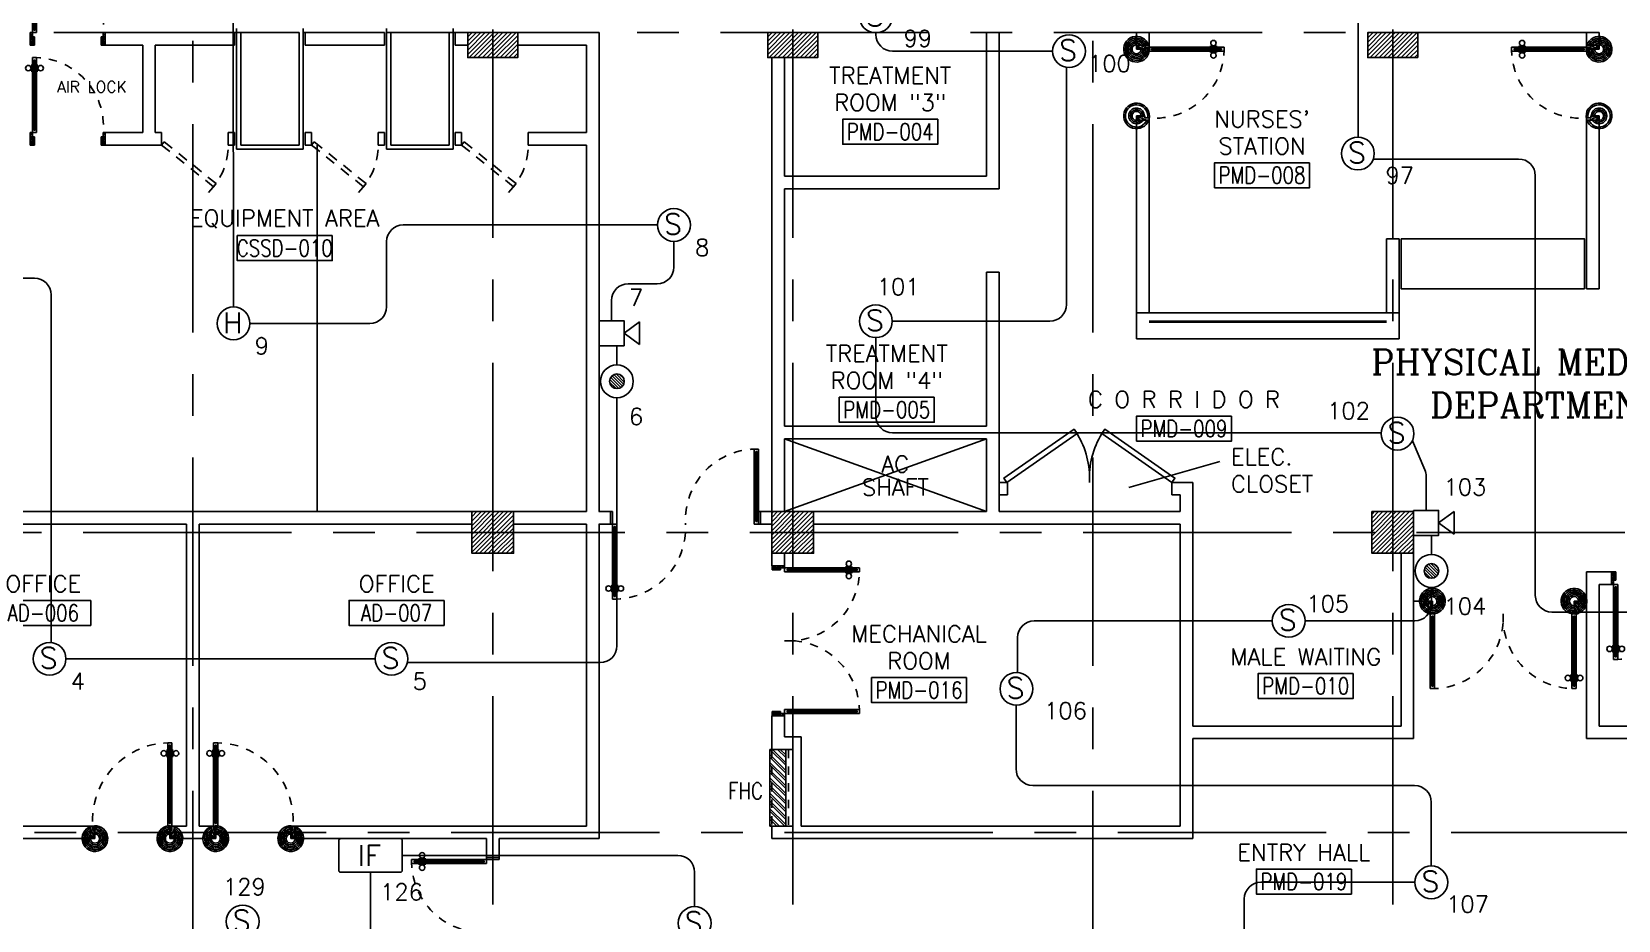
# Model space of a CAD drawing. Extents: x 0 to 93.3, y -13.5 to 76.8.
# Drawn here: x 57.49 to 76.53, y 22.34 to 33.01 of the extents above; entities that cross this region are included whole.
import ezdxf
from ezdxf.enums import TextEntityAlignment as Align

# ---------------------------------------------------------------- set-up
doc = ezdxf.new("R2010")
doc.units = 0
doc.header["$MEASUREMENT"] = 0
for name, pattern in [('CENTERX2', [4, 2.5, -0.5, 0.5, -0.5]), ('HIDDEN', [0.375, 0.25, -0.125]), ('HIDDEN2', [0.1875, 0.125, -0.0625])]:
    doc.linetypes.add(name, pattern=pattern)
doc.layers.get('0').update_dxf_attribs({"color": 11, "linetype": 'CONTINUOUS'})
for name, color, linetype in [('AXES', 11, 'CENTERX2'), ('COL', 11, 'CONTINUOUS'), ('COUNTER', 11, 'CONTINUOUS'), ('DIM', 11, 'CONTINUOUS'), ('DOOR', 11, 'CONTINUOUS'), ('E-FIRE', 4, 'CONTINUOUS'), ('E-WIRE', 4, 'CONTINUOUS'), ('EQ', 11, 'CONTINUOUS'), ('FHC', 11, 'CONTINUOUS'), ('HAT', 11, 'CONTINUOUS'), ('RM-BOX', 11, 'CONTINUOUS'), ('RM-NAME', 11, 'CONTINUOUS'), ('RM-NO', 11, 'CONTINUOUS'), ('SHAFT', 11, 'CONTINUOUS'), ('WALL', 11, 'CONTINUOUS'), ('WIN', 11, 'CONTINUOUS')]:
    doc.layers.add(name, color=color, linetype=linetype)
doc.styles.add('ROMANC', font='romanc', dxfattribs={"height": 0.1})
doc.styles.add('ROMANS', font='ROMANS.shx', dxfattribs={"width": 0.6})
pattern_1 = [(45, (-386.805687, -5.511), (-0.0265165043, 0.0265165043), [])]

# ---------------------------------------------------------------- blocks, each defined once
blk = doc.blocks.new('RM1')
at = {"layer": 'RM-BOX'}
blk.add_lwpolyline([(570, -200), (-570, -200), (-570, -500), (570, -500)], close=True, dxfattribs=at)
at = {"layer": 'RM-NAME', "style": 'ROMANS'}
for tag, p in [('ROOMNAME1', (0, 324)), ('ROOMNAME2', (0, 0))]:
    blk.add_attdef(tag, text='', height=200, dxfattribs=at).set_placement(p, align=Align.MIDDLE)
at = {"layer": 'RM-NO', "style": 'ROMANS', "width": 0.8}
blk.add_attdef('ROOMNO', text='', height=200, dxfattribs=at).set_placement((0, -350), align=Align.MIDDLE)
blk = doc.blocks.new('A$C24ED45A6')
at = {"layer": 'DOOR', "color": 0, "linetype": 'ByBlock'}
for p, q in [((925, 1100), (925, 1150)), ((925, 1150), (975, 1150)), ((975, 1150), (925, 1150)), ((975, 1100), (975, 1150)), ((909, 1055), (909, 990)), ((918, 1055), (909, 1055)), ((918, 990), (909, 990)), ((918, 978), (918, 1068)), ((925, 1068), (918, 1068)), ((918, 1055), (918, 990)), ((925, 978), (918, 978)), ((942, 1100), (925, 1100)), ((942, 1100), (942, 1120)), ((958, 1120), (942, 1120)), ((958, 1100), (958, 1120)), ((975, 1100), (958, 1100)), ((975, 1068), (982, 1068)), ((975, 978), (982, 978)), ((982, 978), (982, 1068)), ((982, 1055), (982, 990)), ((982, 1055), (991, 1055)), ((982, 990), (991, 990)), ((991, 1055), (991, 990)), ((925, 150), (925, 200)), ((925, 200), (942, 200)), ((942, 200), (942, 180)), ((958, 180), (958, 200)), ((958, 200), (975, 200)), ((975, 200), (975, 150)), ((0, 0), (0, 150)), ((0, 150), (25, 150)), ((50, 0), (0, 0)), ((25, 150), (25, 100)), ((25, 100), (50, 100)), ((50, 100), (50, 0)), ((925, 150), (975, 150)), ((942, 180), (958, 180)), ((975, 100), (950, 100)), ((950, 100), (950, 0)), ((1000, 150), (975, 150)), ((975, 150), (975, 100)), ((1000, 150), (1000, 0)), ((950, 0), (1000, 0))]:
    blk.add_line(p, q, dxfattribs=at)
at = {"layer": 'DOOR', "linetype": 'ByBlock'}
for p, q in [((925, 1100), (925, 200)), ((942, 200), (942, 1100)), ((958, 200), (958, 1100)), ((975, 200), (975, 1100))]:
    blk.add_line(p, q, dxfattribs=at)
at = {"layer": 'DOOR', "color": 9, "linetype": 'ByBlock'}
for p, q in [((50, 0), (0, 114)), ((50, 0), (0, 40)), ((50, 0), (37, 100)), ((950, 0), (1000, 114)), ((950, 0), (963, 100)), ((950, 0), (1000, 40))]:
    blk.add_line(p, q, dxfattribs=at)
at = {"layer": 'DOOR', "color": 0, "linetype": 'ByBlock'}
for centre in [(876, 1023), (1024, 1023)]:
    blk.add_circle(centre, 32.4, dxfattribs=at)
at = {"layer": 'DOOR', "linetype": 'HIDDEN', "ltscale": 0.5}
blk.add_arc((950, 222), 928, 88.456, 184.4816, dxfattribs=at)
at = {"layer": 'DOOR', "color": 9, "linetype": 'ByBlock'}
for centre, radius, start, end in [((50, 0), 154, 103.7142, 108.8947), ((50, 0), 134, 100.72, 111.8402), ((50, 0), 114, 102.6226, 115.9162), ((50, 0), 94.4, 90, 121.9818), ((50, 0), 74.4, 90, 132.2236), ((50, 0), 54.4, 90, 156.7926), ((50, 0), 34.4, 90, 180), ((50, 0), 14.4, 90, 180), ((950, 0), 94.4, 58.0182, 90), ((950, 0), 74.4, 47.7764, 90), ((950, 0), 54.4, 23.2074, 90), ((950, 0), 34.4, 0, 90), ((950, 0), 14.4, 0, 90), ((950, 0), 134, 68.1598, 79.28), ((950, 0), 114, 64.0838, 77.3774), ((950, 0), 154, 71.1053, 76.2858)]:
    blk.add_arc(centre, radius, start, end, dxfattribs=at)
at = {"layer": 'WALL'}
blk.add_line((1000, 0), (1000, 150), dxfattribs=at)
blk = doc.blocks.new('A$C272A55A0')
at = {"layer": 'DOOR', "color": 0, "linetype": 'ByBlock'}
for p, q in [((0, 900), (0, 1050)), ((50, 1050), (0, 1050)), ((50, 950), (50, 1050)), ((1750, 950), (1750, 1050)), ((1750, 1050), (1800, 1050)), ((1800, 1050), (1800, 900)), ((0, 900), (25, 900)), ((25, 950), (50, 950)), ((25, 900), (25, 950)), ((75, 900), (25, 900)), ((25, 850), (25, 900)), ((42, 850), (25, 850)), ((58, 870), (42, 870)), ((42, 870), (42, 850)), ((58, 850), (58, 870)), ((75, 850), (58, 850)), ((75, 900), (75, 850)), ((1725, 900), (1775, 900)), ((1725, 900), (1725, 850)), ((1725, 850), (1742, 850)), ((1742, 870), (1758, 870)), ((1742, 850), (1742, 870)), ((1775, 950), (1750, 950)), ((1758, 870), (1758, 850)), ((1758, 850), (1775, 850)), ((1775, 900), (1775, 950)), ((1800, 900), (1775, 900)), ((1775, 850), (1775, 900)), ((25, 50), (42, 50)), ((25, 50), (25, 0)), ((25, 0), (75, 0)), ((75, 0), (25, 0)), ((42, 50), (42, 30)), ((42, 30), (58, 30)), ((58, 50), (75, 50)), ((58, 50), (58, 30)), ((75, 50), (75, 0)), ((1718, 160), (1709, 160)), ((1709, 95), (1709, 160)), ((1718, 95), (1709, 95)), ((1725, 173), (1718, 173)), ((1718, 173), (1718, 83)), ((1718, 95), (1718, 160)), ((1725, 83), (1718, 83)), ((1742, 50), (1725, 50)), ((1725, 50), (1725, 0)), ((1775, 0), (1725, 0)), ((1725, 0), (1775, 0)), ((1742, 50), (1742, 30)), ((1758, 30), (1742, 30)), ((1775, 50), (1758, 50)), ((1758, 50), (1758, 30)), ((1775, 173), (1782, 173)), ((1775, 83), (1782, 83)), ((1775, 50), (1775, 0)), ((1782, 173), (1782, 83)), ((1782, 160), (1791, 160)), ((1782, 95), (1782, 160)), ((1782, 95), (1791, 95)), ((1791, 95), (1791, 160))]:
    blk.add_line(p, q, dxfattribs=at)
at = {"layer": 'DOOR', "color": 9, "linetype": 'ByBlock'}
for p, q in [((50, 1050), (0, 1010)), ((50, 1050), (0, 937)), ((50, 1050), (37, 950)), ((1750, 1050), (1800, 1010)), ((1750, 1050), (1800, 937)), ((1750, 1050), (1763, 950))]:
    blk.add_line(p, q, dxfattribs=at)
at = {"layer": 'DOOR', "linetype": 'ByBlock'}
for p, q in [((25, 850), (25, 50)), ((42, 850), (42, 50)), ((58, 850), (58, 50)), ((75, 50), (75, 850)), ((1725, 50), (1725, 850)), ((1742, 850), (1742, 50)), ((1758, 850), (1758, 50)), ((1775, 850), (1775, 50))]:
    blk.add_line(p, q, dxfattribs=at)
at = {"layer": 'DOOR', "color": 0, "linetype": 'ByBlock'}
for centre in [(1676, 128), (1824, 128)]:
    blk.add_circle(centre, 32.4, dxfattribs=at)
at = {"layer": 'DOOR', "color": 9, "linetype": 'ByBlock'}
for centre, radius, start, end in [((50, 1050), 54.4, 203.2074, 270), ((50, 1050), 74.4, 227.7764, 270), ((50, 1050), 94.4, 238.0182, 270), ((50, 1050), 34.4, 180, 270), ((50, 1050), 14.4, 180, 270), ((1750, 1050), 14.4, 270, 0), ((1750, 1050), 34.4, 270, 0), ((1750, 1050), 54.4, 270, 336.7926), ((1750, 1050), 74.4, 270, 312.2236), ((1750, 1050), 94.4, 270, 301.9818), ((50, 1050), 114, 244.0838, 257.3774), ((50, 1050), 134, 248.1598, 259.28), ((50, 1050), 154, 251.1053, 256.2858), ((1750, 1050), 114, 282.6226, 295.9162), ((1750, 1050), 134, 280.72, 291.8402), ((1750, 1050), 154, 283.7142, 288.8947)]:
    blk.add_arc(centre, radius, start, end, dxfattribs=at)
at = {"layer": 'DOOR', "linetype": 'HIDDEN', "ltscale": 0.5}
for centre, start, end in [((50, 851), 268.3174, 3.2965), ((1750, 851), 176.7035, 271.6826)]:
    blk.add_arc(centre, 851, start, end, dxfattribs=at)
at = {"layer": 'WALL', "linetype": 'ByBlock'}
blk.add_line((1800, 900), (1800, 1050), dxfattribs=at)
blk = doc.blocks.new('COL50')
at = {"layer": 'COL'}
blk.add_lwpolyline([(-250, 250), (-250, -250), (250, -250), (250, 250)], close=True, dxfattribs=at)
blk = doc.blocks.new('*X58')
at = {"color": 0}
for p, q in [((235129, 32277), (235612, 32761)), ((235129, 32330), (235559, 32761)), ((235129, 32383), (235506, 32761)), ((235129, 32436), (235453, 32761)), ((235129, 32489), (235400, 32761)), ((235129, 32542), (235347, 32761)), ((235129, 32595), (235294, 32761)), ((235129, 32649), (235241, 32761)), ((235129, 32702), (235188, 32761)), ((235129, 32755), (235135, 32761)), ((235165, 32261), (235629, 32724)), ((235218, 32261), (235629, 32671)), ((235271, 32261), (235629, 32618)), ((235324, 32261), (235629, 32565)), ((235377, 32261), (235629, 32512)), ((235430, 32261), (235629, 32459)), ((235483, 32261), (235629, 32406)), ((235537, 32261), (235629, 32353)), ((235590, 32261), (235629, 32300))]:
    blk.add_line(p, q, dxfattribs=at)
blk = doc.blocks.new('*X59')
at = {"color": 0}
for p, q in [((238729, 32271), (239219, 32761)), ((238729, 32324), (239165, 32761)), ((238729, 32377), (239112, 32761)), ((238729, 32430), (239059, 32761)), ((238729, 32483), (239006, 32761)), ((238729, 32536), (238953, 32761)), ((238729, 32589), (238900, 32761)), ((238729, 32642), (238847, 32761)), ((238729, 32695), (238794, 32761)), ((238729, 32748), (238741, 32761)), ((238772, 32261), (239229, 32718)), ((238825, 32261), (239229, 32665)), ((238878, 32261), (239229, 32612)), ((238931, 32261), (239229, 32559)), ((238984, 32261), (239229, 32506)), ((239037, 32261), (239229, 32453)), ((239090, 32261), (239229, 32400)), ((239143, 32261), (239229, 32347)), ((239196, 32261), (239229, 32294))]:
    blk.add_line(p, q, dxfattribs=at)
blk = doc.blocks.new('DOOR90')
at = {"layer": 'DOOR', "color": 7, "linetype": 'ByBlock'}
for p, q in [((-150, 0), (0, 0)), ((-150, 0), (-150, -25)), ((0, -50), (-114, 0)), ((0, -50), (-40, 0)), ((0, -50), (0, 0)), ((-1000, -25), (-1050, -25)), ((-1050, -75), (-1050, -25)), ((-1050, -25), (-1050, -75)), ((-1000, -75), (-1050, -75)), ((-1000, -42), (-1020, -42)), ((-1020, -42), (-1020, -58)), ((-1000, -58), (-1020, -58)), ((-1000, -25), (-1000, -42)), ((-1000, -58), (-1000, -75)), ((-878, -18), (-968, -18)), ((-968, -25), (-968, -18)), ((-968, -75), (-968, -82)), ((-878, -82), (-968, -82)), ((-955, -9), (-890, -9)), ((-955, -18), (-955, -9)), ((-955, -18), (-890, -18)), ((-955, -82), (-890, -82)), ((-955, -82), (-955, -91)), ((-955, -91), (-890, -91)), ((-890, -18), (-890, -9)), ((-890, -82), (-890, -91)), ((-878, -25), (-878, -18)), ((-878, -75), (-878, -82)), ((-200, -25), (-150, -25)), ((-200, -42), (-200, -25)), ((-180, -42), (-200, -42)), ((-200, -58), (-180, -58)), ((-200, -75), (-200, -58)), ((-150, -75), (-200, -75)), ((-180, -58), (-180, -42)), ((-150, -25), (-100, -25)), ((-150, -75), (-150, -25)), ((-100, -25), (-100, -50)), ((0, -50), (-100, -37)), ((-100, -50), (0, -50)), ((-150, -875), (-100, -875)), ((-150, -900), (-150, -875)), ((-150, -900), (0, -900)), ((0, -900), (-150, -900)), ((0, -850), (-114, -900)), ((-100, -875), (-100, -850)), ((0, -850), (-100, -863)), ((-100, -850), (0, -850)), ((0, -850), (-40, -900)), ((0, -850), (0, -900))]:
    blk.add_line(p, q, dxfattribs=at)
at = {"layer": 'DOOR', "linetype": 'ByBlock'}
for p, q in [((-200, -25), (-1000, -25)), ((-200, -42), (-1000, -42)), ((-200, -58), (-1000, -58)), ((-1000, -75), (-200, -75))]:
    blk.add_line(p, q, dxfattribs=at)
at = {"layer": 'DOOR', "color": 7, "linetype": 'ByBlock'}
for centre in [(-923, 24), (-923, -124)]:
    blk.add_circle(centre, 32.4, dxfattribs=at)
for centre, radius, start, end in [((0, -50), 154, 161.1053, 166.2858), ((0, -50), 94.4, 148.0182, 180), ((0, -50), 134, 158.1598, 169.28), ((0, -50), 114, 154.0838, 167.3774), ((0, -50), 74.4, 137.7764, 180), ((0, -50), 54.4, 113.2074, 180), ((0, -50), 34.4, 90, 180), ((0, -50), 14.4, 90, 180), ((0, -850), 154, 193.7142, 198.8947), ((0, -850), 134, 190.72, 201.8402), ((0, -850), 94.4, 180, 211.9818), ((0, -850), 74.4, 180, 222.2236), ((0, -850), 54.4, 180, 246.7926), ((0, -850), 34.4, 180, 270), ((0, -850), 14.4, 180, 270)]:
    blk.add_arc(centre, radius, start, end, dxfattribs=at)
at = {"layer": 'DOOR', "linetype": 'HIDDEN', "ltscale": 0.5}
blk.add_arc((-222, -50), 828, 178.2701, 275.003, dxfattribs=at)
blk = doc.blocks.new('*X57')
at = {"color": 0}
for p, q in [((245929, 32312), (246378, 32761)), ((245929, 32365), (246325, 32761)), ((245929, 32418), (246272, 32761)), ((245929, 32471), (246219, 32761)), ((245929, 32524), (246166, 32761)), ((245929, 32577), (246113, 32761)), ((245929, 32630), (246060, 32761)), ((245929, 32683), (246007, 32761)), ((245929, 32736), (245954, 32761)), ((245929, 32259), (246429, 32759)), ((245984, 32261), (246429, 32706)), ((246037, 32261), (246429, 32652)), ((246090, 32261), (246429, 32599)), ((246143, 32261), (246429, 32546)), ((246196, 32261), (246429, 32493)), ((246249, 32261), (246429, 32440)), ((246302, 32261), (246429, 32387)), ((246355, 32261), (246429, 32334)), ((246408, 32261), (246429, 32281))]:
    blk.add_line(p, q, dxfattribs=at)
blk = doc.blocks.new('fe-door')
at = {"layer": 'DOOR', "color": 0, "linetype": 'ByBlock'}
for p, q in [((-900, 1775), (-900, 1725)), ((-900, 1725), (-900, 1775)), ((-850, 1775), (-900, 1775)), ((-850, 1725), (-900, 1725)), ((-870, 1758), (-870, 1742)), ((-850, 1758), (-870, 1758)), ((-850, 1742), (-870, 1742)), ((-850, 1775), (-850, 1758)), ((-850, 1742), (-850, 1725)), ((-818, 1775), (-818, 1782)), ((-728, 1782), (-818, 1782)), ((-818, 1725), (-818, 1718)), ((-728, 1718), (-818, 1718)), ((-805, 1782), (-805, 1791)), ((-805, 1791), (-740, 1791)), ((-805, 1782), (-740, 1782)), ((-805, 1718), (-805, 1709)), ((-805, 1718), (-740, 1718)), ((-740, 1782), (-740, 1791)), ((-740, 1718), (-740, 1709)), ((-728, 1775), (-728, 1782)), ((-728, 1725), (-728, 1718)), ((-50, 1758), (-50, 1775)), ((-50, 1775), (0, 1775)), ((-30, 1758), (-50, 1758)), ((-50, 1725), (-50, 1742)), ((-50, 1742), (-30, 1742)), ((0, 1725), (-50, 1725)), ((-30, 1742), (-30, 1758)), ((150, 1800), (0, 1800)), ((0, 1800), (0, 1775)), ((0, 1725), (0, 1775)), ((0, 1775), (150, 1775)), ((150, 1775), (150, 1800)), ((-805, 1709), (-740, 1709)), ((0, 75), (0, 25)), ((0, 75), (50, 75)), ((0, 0), (0, 25)), ((0, 25), (50, 25)), ((150, 25), (0, 25)), ((0, 0), (150, 0)), ((30, 58), (30, 42)), ((50, 58), (30, 58)), ((30, 42), (50, 42)), ((50, 75), (50, 58)), ((50, 42), (50, 25)), ((150, 25), (150, 0)), ((850, 58), (850, 75)), ((850, 75), (900, 75)), ((850, 58), (870, 58)), ((850, 25), (850, 42)), ((850, 42), (870, 42)), ((850, 25), (900, 25)), ((870, 42), (870, 58)), ((900, 25), (900, 75)), ((900, 75), (900, 25))]:
    blk.add_line(p, q, dxfattribs=at)
at = {"layer": 'DOOR', "linetype": 'ByBlock'}
for p, q in [((-50, 1775), (-850, 1775)), ((-50, 1758), (-850, 1758)), ((-50, 1742), (-850, 1742)), ((-850, 1725), (-50, 1725)), ((850, 75), (50, 75)), ((50, 58), (850, 58)), ((50, 42), (850, 42)), ((50, 25), (850, 25))]:
    blk.add_line(p, q, dxfattribs=at)
at = {"layer": 'DOOR', "color": 0, "linetype": 'ByBlock'}
for centre in [(-773, 1824), (-773, 1676)]:
    blk.add_circle(centre, 32.4, dxfattribs=at)
at = {"layer": 'DOOR', "linetype": 'HIDDEN', "ltscale": 0.5}
for centre, start, end in [((-49, 1750), 178.3174, 273.2965), ((49, 50), 358.3174, 93.2965)]:
    blk.add_arc(centre, 851, start, end, dxfattribs=at)
at = {"layer": 'WALL'}
for p, q in [((0, 1800), (150, 1800)), ((0, 0), (150, 0))]:
    blk.add_line(p, q, dxfattribs=at)
at = {"layer": 'WALL', "linetype": 'ByBlock'}
blk.add_line((0, 1800), (150, 1800), dxfattribs=at)
blk = doc.blocks.new('S')
at = {"layer": 'E-FIRE'}
blk.add_circle((0, 0), 197, dxfattribs=at)
at = {"layer": 'E-FIRE', "color": 3, "style": 'ROMANS'}
blk.add_text('S', height=250, dxfattribs=at).set_placement((-119, -115))
blk = doc.blocks.new('H')
at = {"layer": 'E-FIRE'}
blk.add_circle((0, 0), 197, dxfattribs=at)
at = {"layer": 'E-FIRE', "color": 3, "style": 'ROMANS'}
blk.add_text('H', height=250, dxfattribs=at).set_placement((-127, -118))
blk = doc.blocks.new('MCP')
at = {"color": 1}
for p, q in [((-88, -9), (9, 88)), ((-82, 33), (-33, 82)), ((-80, -36), (36, 80)), ((-66, -58), (58, 66)), ((-47, -74), (74, 47)), ((-23, -85), (85, 23)), ((10, -88), (88, -10))]:
    blk.add_line(p, q, dxfattribs=at)
at = {"layer": 'E-FIRE'}
blk.add_circle((0, 0), 197, dxfattribs=at)
at = {"layer": 'E-FIRE', "color": 4}
blk.add_circle((0, 0), 88.1, dxfattribs=at)
blk = doc.blocks.new('ES')
at = {"layer": 'E-FIRE'}
blk.add_line((-135, 485), (134, 485), dxfattribs=at)
for points in [[(-135, 485), (0, 300)], [(0, 300), (0, 300), (134, 485)]]:
    blk.add_lwpolyline(points, dxfattribs=at)
blk.add_lwpolyline([(-150, 0), (150, 0), (150, 300), (-150, 300)], close=True, dxfattribs=at)

msp = doc.modelspace()

# ---------------------------------------------------------------- hatches: boundary and pattern name
at = {"layer": 'FHC', "linetype": 'ByBlock', "ltscale": 0.3}
h = msp.add_hatch(dxfattribs=at)
h.set_pattern_fill('ANSI32', color=11, scale=175, angle=-90, style=0)
h.set_pattern_definition([(315, (35.29354, 256.59118), (0.046403882, 0.046403882), []), (315, (35.29354, 256.560244), (0.046403882, 0.046403882), [])])
h.paths.add_polyline_path([(66.3445, 23.475), (66.5345, 23.475), (66.5345, 24.395), (66.3445, 24.395)])
h.paths.add_polyline_path([(65.9234, 24.6076), (66.3443, 24.6076), (66.3443, 24.3451), (65.9234, 24.3451)], flags=9)
at = {"layer": 'HAT'}
h = msp.add_hatch(dxfattribs=at)
h.set_pattern_fill('ANSI31', color=256, scale=0.3, style=0)
h.set_pattern_definition([(45, (-390.405687, -5.511), (-0.0265165043, 0.0265165043), [])])
h.paths.add_polyline_path([(63.0195, 32.7), (63.0195, 33), (63.3195, 33), (63.3195, 32.7)])
h.paths.add_polyline_path([(62.7195, 32.7), (62.7195, 33), (63.0195, 33), (63.0195, 32.7)])
h = msp.add_hatch(dxfattribs=at)
h.set_pattern_fill('ANSI31', color=256, scale=0.3, style=0)
h.set_pattern_definition(pattern_1)
h.paths.add_polyline_path([(66.6195, 32.7), (66.6195, 33), (66.9195, 33), (66.9195, 32.7)])
h.paths.add_polyline_path([(66.3195, 32.7), (66.3195, 33), (66.6195, 33), (66.6195, 32.7)])
h = msp.add_hatch(dxfattribs=at)
h.set_pattern_fill('ANSI31', color=256, scale=0.3, style=0)
h.set_pattern_definition(pattern_1)
h.paths.add_polyline_path([(73.8195, 33), (73.8195, 32.7), (73.5195, 32.7), (73.5195, 33)])
h.paths.add_polyline_path([(74.1195, 33), (74.1195, 32.7), (73.8195, 32.7), (73.8195, 33)])

# ---------------------------------------------------------------- linework, layer by layer
at = {"layer": 'AXES'}
for p, q in [((63.0195, -1.4643), (63.0195, 76.0748)), ((66.6195, -1.4643), (66.6195, 76.0748)), ((73.8195, -1.4643), (73.8195, 76.0748)), ((59.4195, 5.4), (59.4195, 64.22)), ((70.2195, 5.4), (70.2195, 64.22)), ((92.2523, 33), (22.7795, 33)), ((92.6023, 27), (22.7795, 27)), ((81.0195, 23.4), (6.5595, 23.4))]:
    msp.add_line(p, q, dxfattribs=at)
at = {"layer": 'COL'}
for points in [[(62.7195, 33), (63.3195, 33), (63.3195, 32.7), (62.7195, 32.7)], [(66.3195, 33), (66.9195, 33), (66.9195, 32.7), (66.3195, 32.7)], [(74.1195, 32.7), (73.5195, 32.7), (73.5195, 33), (74.1195, 33)]]:
    msp.add_lwpolyline(points, close=True, dxfattribs=at)
at = {"layer": 'COUNTER'}
msp.add_lwpolyline([(73.9195, 30.525), (73.9195, 29.925), (76.1195, 29.925), (76.1195, 30.525)], close=True, dxfattribs=at)
at = {"layer": 'DOOR'}
for p, q in [((59.0759, 31.6889), (59.0445, 31.65)), ((60.8759, 31.6889), (60.8445, 31.65)), ((62.6759, 31.6889), (62.6445, 31.65))]:
    msp.add_line(p, q, dxfattribs=at)
at = {"layer": 'DOOR', "linetype": 'HIDDEN2'}
for p, q in [((59.0445, 31.65), (59.6674, 31.148)), ((59.6988, 31.1869), (59.0759, 31.6889)), ((60.8445, 31.65), (61.4674, 31.148)), ((61.4988, 31.1869), (60.8759, 31.6889)), ((62.6445, 31.65), (63.2674, 31.148)), ((63.2988, 31.1869), (62.6759, 31.6889)), ((59.6674, 31.148), (59.6988, 31.1869)), ((61.4674, 31.148), (61.4988, 31.1869)), ((63.2674, 31.148), (63.2988, 31.1869))]:
    msp.add_line(p, q, dxfattribs=at)
for centre in [(59.0445, 31.65), (60.8445, 31.65), (62.6445, 31.65)]:
    msp.add_arc(centre, 0.8, 314.716, 0.00036, dxfattribs=at)
at = {"layer": 'E-WIRE', "color": 4}
for p, q in [((59.9092, 29.7064), (59.901, 35.4384)), ((73.4035, 31.7445), (73.4035, 35.1142)), ((67.6167, 32.9954), (67.6167, 32.9764)), ((69.9027, 32.5819), (69.9027, 29.7347)), ((73.5864, 31.4821), (75.33, 31.4821)), ((75.53, 31.2821), (75.53, 26.243)), ((64.996, 30.6902), (61.9445, 30.6902)), ((61.7445, 30.4902), (61.7445, 29.7093)), ((65.193, 30.4931), (65.193, 30.1851)), ((52.1978, 30.0527), (57.5178, 30.0527)), ((64.6445, 29.9851), (64.993, 29.9851)), ((57.7178, 25.6793), (57.7178, 29.8527)), ((64.4445, 29.5409), (64.4445, 29.7851)), ((67.8138, 29.5347), (69.7027, 29.5347)), ((60.1047, 29.5093), (61.5445, 29.5093)), ((67.6167, 29.3376), (67.6167, 28.3952)), ((64.5087, 29.0109), (64.5087, 29.2409)), ((64.5087, 28.6168), (64.5087, 25.637)), ((73.6839, 28.1952), (67.8167, 28.1952)), ((74.2837, 26.7347), (74.2837, 26.9648)), ((72.3736, 25.9383), (69.5162, 25.9383)), ((69.3162, 25.3187), (69.3162, 25.7383)), ((61.6068, 25.483), (57.8975, 25.483)), ((61.9956, 25.437), (64.3087, 25.437)), ((69.2981, 24.9251), (69.2981, 24.1621)), ((61.1714, 23.3012), (61.1714, 22.9444)), ((61.9088, 23.325), (61.1952, 23.325)), ((61.9326, 22.9444), (61.9326, 23.3012)), ((61.1952, 22.9206), (61.9088, 22.9206)), ((72.0373, 19.4297), (72.0373, 22.6))]:
    msp.add_line(p, q, dxfattribs=at)
at = {"layer": 'E-WIRE'}
for p, q in [((69.7371, 32.7764), (67.8167, 32.7764)), ((74.2035, 27.7517), (74.0545, 28.1005)), ((74.2195, 27.2648), (74.2195, 27.6731)), ((74.2837, 26.3406), (74.2837, 26.1383)), ((72.7678, 25.9383), (74.0837, 25.9383)), ((76.8889, 26.043), (75.73, 26.043)), ((74.082, 23.9621), (69.4981, 23.9621)), ((74.282, 22.9971), (74.282, 23.7621)), ((61.9326, 23.1228), (65.2411, 23.1228)), ((61.552, 22.9206), (61.552, 21.4863)), ((65.4411, 22.508), (65.4411, 22.9228)), ((74.085, 22.8), (72.2373, 22.8))]:
    msp.add_line(p, q, dxfattribs=at)
for centre, start, end in [((67.8167, 32.9764), 180, 270), ((74.0195, 27.6731), 0, 23.12765), ((74.0837, 26.1383), 270, 0), ((75.73, 26.243), 180, 270), ((69.4981, 24.1621), 180, 270), ((74.082, 23.7621), 0, 90), ((65.2411, 22.9228), 0, 90), ((72.2373, 22.6), 90, 180)]:
    msp.add_arc(centre, 0.2, start, end, dxfattribs=at)
at = {"layer": 'E-WIRE', "color": 4}
for centre, radius, start, end in [((75.33, 31.2821), 0.2, 0, 90), ((61.9445, 30.4902), 0.2, 90, 180), ((64.993, 30.1851), 0.2, 270, 0), ((57.5178, 29.8527), 0.2, 0, 90), ((64.6445, 29.7851), 0.2, 90, 180), ((61.5445, 29.7093), 0.2, 270, 0), ((69.7027, 29.7347), 0.2, 270, 0), ((67.8167, 28.3952), 0.2, 180, 270), ((69.5162, 25.7383), 0.2, 90, 180), ((64.3087, 25.637), 0.2, 270, 0), ((61.1952, 23.3012), 0.0238, 90, 180), ((61.9088, 23.3012), 0.0238, 0, 90), ((61.1952, 22.9444), 0.0238, 180, 270), ((61.9088, 22.9444), 0.0238, 270, 0)]:
    msp.add_arc(centre, radius, start, end, dxfattribs=at)
at = {"layer": 'EQ'}
for p, q in [((59.9445, 31.6), (59.9445, 33.05)), ((60.6945, 33), (59.9945, 33)), ((59.9945, 31.65), (59.9945, 33)), ((60.6945, 31.65), (60.6945, 33)), ((60.7445, 31.6), (60.7445, 33.05)), ((61.7445, 31.6), (61.7445, 33.05)), ((61.7945, 31.65), (61.7945, 33)), ((61.7945, 33), (62.4945, 33)), ((62.4945, 31.65), (62.4945, 33)), ((62.5445, 31.6), (62.5445, 33.05)), ((59.9945, 31.65), (60.6945, 31.65)), ((61.7945, 31.65), (62.4945, 31.65)), ((59.9445, 31.6), (60.7445, 31.6)), ((61.7445, 31.6), (62.5445, 31.6))]:
    msp.add_line(p, q, dxfattribs=at)
at = {"layer": 'FHC', "linetype": 'ByBlock', "ltscale": 0.3}
for p, q in [((66.3445, 23.475), (66.3445, 24.395)), ((66.3445, 24.395), (66.5345, 24.395)), ((66.5345, 24.395), (66.5345, 23.475)), ((66.5345, 23.475), (66.3445, 23.475))]:
    msp.add_line(p, q, dxfattribs=at)
at = {"layer": 'FHC', "color": 250, "linetype": 'HIDDEN', "ltscale": 0.25}
msp.add_line((66.3695, 24.3922), (66.3695, 23.4794), dxfattribs=at)
at = {"layer": 'HAT'}
msp.add_line((70.6524, 27.5408), (71.7435, 27.8512), dxfattribs=at)
at = {"layer": 'SHAFT'}
for p, q in [((66.5195, 27.25), (68.9445, 28.125)), ((66.5195, 28.125), (68.9445, 27.25))]:
    msp.add_line(p, q, dxfattribs=at)
at = {"layer": 'WALL'}
for p, q in [((58.3695, 33), (59.9195, 33)), ((58.3695, 32.85), (58.3695, 33)), ((58.3695, 32.85), (58.3695, 33)), ((58.3695, 33), (58.3695, 32.85)), ((59.9195, 32.85), (59.9195, 33)), ((61.7195, 33), (60.7695, 33)), ((60.7695, 32.85), (60.7695, 33)), ((61.7195, 32.85), (61.7195, 33)), ((62.5695, 32.85), (62.5695, 33)), ((63.3195, 33), (64.2695, 33)), ((64.1445, 33), (64.2945, 33)), ((64.2945, 27.25), (64.2945, 33)), ((68.9445, 33), (68.9445, 31.275)), ((68.9445, 33), (69.0945, 33)), ((69.0945, 33), (69.0945, 31.125)), ((70.7445, 33), (70.7445, 32.85)), ((70.8945, 33), (70.7445, 33)), ((70.8945, 33), (70.8945, 32.85)), ((76.1445, 33), (76.1445, 32.85)), ((76.2945, 33), (76.1445, 33)), ((76.2945, 33), (76.2945, 32.85)), ((58.8195, 32.85), (58.3695, 32.85)), ((58.8195, 32.85), (58.8195, 31.8)), ((58.9695, 32.85), (58.9695, 31.8)), ((58.9695, 32.85), (59.9195, 32.85)), ((59.4945, 32.85), (59.9195, 32.85)), ((61.7195, 32.85), (60.7695, 32.85)), ((62.5695, 32.85), (62.7195, 32.85)), ((63.3195, 32.85), (64.1445, 32.85)), ((64.1445, 31.8), (64.1445, 32.85)), ((70.8945, 32.85), (70.7445, 32.85)), ((76.1445, 32.85), (76.2945, 32.85)), ((66.3695, 32.7), (66.3695, 27.25)), ((66.5195, 32.7), (66.5195, 31.275)), ((58.3695, 31.65), (58.3695, 31.8)), ((58.3695, 31.65), (58.3695, 31.8)), ((58.3695, 31.8), (58.3695, 31.65)), ((58.3695, 31.8), (58.8195, 31.8)), ((59.0445, 31.8), (58.9695, 31.8)), ((59.0445, 31.8), (59.0445, 31.65)), ((59.8445, 31.8), (59.8445, 31.65)), ((59.8445, 31.8), (59.9195, 31.8)), ((59.9195, 31.65), (59.9195, 31.8)), ((60.7695, 31.65), (60.7695, 31.8)), ((60.8445, 31.8), (60.7695, 31.8)), ((60.8445, 31.8), (60.8445, 31.65)), ((61.7195, 31.8), (61.6445, 31.8)), ((61.6445, 31.8), (61.6445, 31.65)), ((61.7195, 31.8), (61.7195, 31.65)), ((62.5695, 31.8), (62.6445, 31.8)), ((62.5695, 31.8), (62.5695, 31.65)), ((62.6445, 31.8), (62.6445, 31.65)), ((64.1445, 31.8), (63.4445, 31.8)), ((63.4445, 31.8), (63.4445, 31.65)), ((70.7445, 31.95), (70.7445, 29.325)), ((70.8945, 31.95), (70.7445, 31.95)), ((70.8945, 31.95), (70.8945, 29.635)), ((76.1445, 31.95), (76.1445, 29.925)), ((76.1445, 31.95), (76.2945, 31.95)), ((76.2945, 31.95), (76.2945, 29.925)), ((58.3695, 31.65), (59.0445, 31.65)), ((59.8445, 31.65), (59.9195, 31.65)), ((60.8445, 31.65), (60.7695, 31.65)), ((60.9132, 27.25), (60.9132, 31.65)), ((61.7195, 31.65), (61.6445, 31.65)), ((62.5695, 31.65), (62.6445, 31.65)), ((64.1445, 31.65), (63.4445, 31.65)), ((64.1445, 27.25), (64.1445, 31.65)), ((66.5195, 31.275), (68.9445, 31.275)), ((66.5195, 31.125), (69.0945, 31.125)), ((66.5195, 31.125), (66.5195, 28.275)), ((73.7445, 30.525), (73.7445, 29.635)), ((73.8945, 30.525), (73.7445, 30.525)), ((73.8945, 30.525), (73.8945, 29.325)), ((68.9445, 30.125), (68.9445, 28.275)), ((68.9445, 30.125), (69.0945, 30.125)), ((69.0945, 30.125), (69.0945, 27.25)), ((76.1445, 29.925), (76.2945, 29.925)), ((73.8945, 29.635), (70.7445, 29.635)), ((73.7445, 29.535), (70.8945, 29.535)), ((73.7445, 29.525), (70.8945, 29.525)), ((73.8945, 29.325), (70.7445, 29.325)), ((66.5195, 28.275), (68.9445, 28.275)), ((66.5195, 28.125), (68.9445, 28.125)), ((66.5195, 28.125), (66.5195, 27.25)), ((68.9445, 28.125), (68.9445, 27.25)), ((69.1945, 27.6), (69.0945, 27.6)), ((69.1945, 27.45), (69.0945, 27.45)), ((69.1945, 27.6), (69.1945, 27.45)), ((71.2695, 27.6), (71.1695, 27.6)), ((71.1695, 27.6), (71.1695, 27.45)), ((71.2695, 27.45), (71.1695, 27.45)), ((71.2695, 27.6), (71.4195, 27.6)), ((71.2695, 27.45), (71.2695, 27.25)), ((71.4195, 27.6), (71.4195, 24.675)), ((56.0695, 27.25), (62.7695, 27.25)), ((63.2695, 27.25), (64.1445, 27.25)), ((64.2937, 27.25), (64.432, 27.25)), ((64.432, 27.1), (64.432, 27.25)), ((66.232, 27.25), (66.3687, 27.25)), ((66.232, 27.1), (66.232, 27.25)), ((66.8695, 27.25), (68.9445, 27.25)), ((69.0945, 27.25), (71.2695, 27.25)), ((56.0695, 27.1), (59.3445, 27.1)), ((59.3445, 23.475), (59.3445, 27.1)), ((59.4945, 27.1), (62.7695, 27.1)), ((59.4945, 23.475), (59.4945, 27.1)), ((63.2695, 27.1), (64.1445, 27.1)), ((64.1445, 23.475), (64.1445, 27.1)), ((64.2937, 27.1), (64.432, 27.1)), ((64.2945, 23.325), (64.2945, 27.1)), ((66.232, 27.1), (66.3687, 27.1)), ((66.8695, 27.1), (71.2695, 27.1)), ((71.2695, 27.1), (71.2695, 23.475)), ((66.3695, 26.75), (66.3695, 26.6)), ((66.5195, 26.75), (66.5195, 26.6)), ((73.9195, 24.675), (73.9195, 26.75)), ((74.0695, 24.525), (74.0695, 26.75)), ((66.5195, 26.6), (66.3695, 26.6)), ((76.1445, 26.525), (76.1445, 24.525)), ((76.4445, 26.525), (76.1445, 26.525)), ((76.4445, 26.525), (76.4445, 26.375)), ((76.2945, 26.375), (76.2945, 24.675)), ((76.4445, 26.375), (76.2945, 26.375)), ((74.0695, 26.175), (74.2445, 26.175)), ((74.2445, 26.175), (74.2445, 26.025)), ((76.0445, 26.175), (76.0445, 26.025)), ((76.0445, 26.175), (76.1445, 26.175)), ((66.3695, 24.8), (66.3695, 24.395)), ((66.5195, 24.8), (66.3695, 24.8)), ((66.5195, 24.8), (66.5195, 24.545)), ((71.4195, 24.675), (73.9195, 24.675)), ((76.2945, 24.675), (77.9445, 24.675)), ((66.3695, 24.395), (66.6195, 24.395)), ((66.5195, 24.545), (66.7195, 24.545)), ((66.6195, 24.395), (66.6195, 23.475)), ((66.7195, 24.545), (66.7195, 23.475)), ((71.4195, 24.525), (71.4195, 23.325)), ((71.4195, 24.525), (74.0695, 24.525)), ((76.1445, 24.525), (77.1445, 24.525)), ((56.0695, 23.475), (58.1945, 23.475)), ((58.1945, 23.475), (58.1945, 23.325)), ((59.1945, 23.475), (59.3445, 23.475)), ((59.1945, 23.475), (59.1945, 23.325)), ((59.4945, 23.475), (59.6445, 23.475)), ((59.6445, 23.475), (59.6445, 23.325)), ((60.6445, 23.475), (64.1445, 23.475)), ((60.6445, 23.475), (60.6445, 23.325)), ((66.6195, 23.475), (66.3672, 23.475)), ((66.3695, 23.475), (66.3695, 23.325)), ((66.5695, 23.475), (66.5695, 23.475)), ((71.2695, 23.475), (66.7195, 23.475)), ((53.4445, 23.325), (58.1945, 23.325)), ((59.1945, 23.325), (59.6445, 23.325)), ((60.6445, 23.325), (62.9445, 23.325)), ((62.9445, 23.1), (62.9445, 23.325)), ((63.0945, 23.325), (64.2945, 23.325)), ((63.0945, 23.1), (63.0945, 23.325)), ((71.4195, 23.325), (66.3695, 23.325)), ((63.0945, 23.1), (62.9445, 23.1))]:
    msp.add_line(p, q, dxfattribs=at)
at = {"layer": 'WALL', "color": 250, "linetype": 'HIDDEN', "ltscale": 0.25}
msp.add_line((66.5695, 24.3884), (66.5695, 23.4868), dxfattribs=at)
at = {"layer": 'WALL'}
for points in [[(69.1888, 27.6), (69.153, 27.6514), (69.9944, 28.2377), (70.0302, 28.1863)], [(71.1695, 27.6), (71.2054, 27.6514), (70.3639, 28.2377), (70.3281, 28.1863)]]:
    msp.add_lwpolyline(points, close=True, dxfattribs=at)
for centre, start, end in [((69.153, 27.6514), 357.13243, 31.37409), ((71.2054, 27.6514), 148.62591, 182.86757)]:
    msp.add_arc(centre, 1.0275, start, end, dxfattribs=at)

# ---------------------------------------------------------------- block references
at = {"layer": 'COL', "xscale": -0.001000000047497451, "yscale": 0.0009999999892897904, "zscale": 0.001}
for p in [(63.0195, 27), (66.6195, 27), (73.8195, 27)]:
    msp.add_blockref('COL50', p, dxfattribs=at)
at = {"layer": 'DIM', "xscale": 0.001000000047497451, "yscale": 0.0009999999892897904, "zscale": 0.001}
msp.add_blockref('fe-door', (62.9445, 21.3), dxfattribs=at)
at = {"layer": 'DOOR', "color": 0, "yscale": 0.0009999999892897904, "zscale": 0.001, "rotation": 90}
for name, p, xscale in [('DOOR90', (57.4695, 32.85), -0.0009999999892897904), ('DOOR90', (57.4695, 31.65), -0.0009999999892897904), ('A$C272A55A0', (67.4199, 24.8), 0.0009999999892897904), ('DOOR90', (76.4445, 26.525), 0.0009999999892897904)]:
    msp.add_blockref(name, p, dxfattribs=dict(at, xscale=xscale))
at = {"layer": 'DOOR', "color": 0, "yscale": 0.0009999999892897904, "zscale": 0.001}
for name, p, xscale in [('DOOR90', (70.7445, 32.85), -0.001000000047497451), ('DOOR90', (76.2945, 32.85), 0.001000000047497451), ('A$C272A55A0', (74.2445, 25.1246), 0.001000000047497451), ('A$C24ED45A6', (58.1945, 23.325), 0.001000000047497451), ('A$C24ED45A6', (60.6445, 23.325), -0.001000000047497451)]:
    msp.add_blockref(name, p, dxfattribs=dict(at, xscale=xscale))
at = {"layer": 'DOOR', "xscale": 0.0009999999892897904, "yscale": 0.0009999999892897904, "zscale": 0.001, "rotation": 90}
msp.add_blockref('fe-door', (66.232, 27.1), dxfattribs=at)
at = {"layer": 'E-FIRE', "color": 4, "xscale": 0.0009999999892897904, "yscale": 0.0009999999892897904, "zscale": 0.001}
for name, p in [('S', (67.6167, 33.1925)), ('S', (69.9341, 32.7764)), ('S', (73.4005, 31.5474)), ('S', (65.193, 30.6902)), ('H', (59.9076, 29.5093)), ('S', (67.6167, 29.5347)), ('S', (73.8766, 28.1852)), ('S', (72.5707, 25.9383)), ('S', (57.7004, 25.483)), ('S', (61.8039, 25.483)), ('S', (69.3034, 25.1221)), ('S', (74.282, 22.8)), ('S', (60.0178, 22.3302)), ('S', (65.4411, 22.3109))]:
    msp.add_blockref(name, p, dxfattribs=at)
at = {"layer": 'E-FIRE', "color": 4, "xscale": 0.0009999999892897904, "yscale": 0.0009999999892897904, "zscale": 0.001, "rotation": 270}
for name, p in [('ES', (64.2945, 29.3909)), ('MCP', (64.5087, 28.8138)), ('ES', (74.0695, 27.1148)), ('MCP', (74.2837, 26.5377))]:
    msp.add_blockref(name, p, dxfattribs=at)
at = {"layer": 'HAT', "xscale": 0.001000000047497451, "yscale": 0.0009999999892897904, "zscale": 0.001}
for p, values in [((67.7887, 32.1601), {'ROOMNO': 'PMD-004', 'ROOMNAME2': 'ROOM "3"', 'ROOMNAME1': 'TREATMENT'}), ((72.2501, 31.6381), {'ROOMNO': 'PMD-008', 'ROOMNAME2': 'STATION', 'ROOMNAME1': "NURSES'"}), ((60.5228, 30.7632), {'ROOMNO': 'CSSD-010', 'ROOMNAME2': 'EQUIPMENT AREA'}), ((67.7475, 28.8232), {'ROOMNO': 'PMD-005', 'ROOMNAME2': 'ROOM "4"', 'ROOMNAME1': 'TREATMENT'}), ((71.3142, 28.5968), {'ROOMNO': 'PMD-009', 'ROOMNAME2': 'C O R R I D O R'}), ((57.6256, 26.3842), {'ROOMNO': 'AD-006', 'ROOMNAME2': 'OFFICE'}), ((61.8652, 26.3836), {'ROOMNO': 'AD-007', 'ROOMNAME2': 'OFFICE'}), ((68.1347, 25.4578), {'ROOMNO': 'PMD-016', 'ROOMNAME2': 'ROOM', 'ROOMNAME1': 'MECHANICAL'}), ((72.7755, 25.5067), {'ROOMNO': 'PMD-010', 'ROOMNAME2': 'MALE WAITING'})]:
    msp.add_blockref('RM1', p, dxfattribs=at).add_auto_attribs(values)
for name in ['*X58', '*X59', '*X57']:
    msp.add_blockref(name, (-172.359, -5.511), dxfattribs=at)
at = {"layer": 'WALL', "xscale": 0.001000000047497451, "yscale": 0.0009999999892897904, "zscale": 0.001}
msp.add_blockref('RM1', (72.7526, 23.1593), dxfattribs=at).add_auto_attribs({'ROOMNO': 'PMD-019', 'ROOMNAME2': 'ENTRY HALL'})

# ---------------------------------------------------------------- texts
at = {"layer": 'E-FIRE', "color": 4, "style": 'ROMANS'}
for s, height, p in [('99', 0.2, (67.9484, 32.8304)), ('100', 0.2, (70.1613, 32.5268)), ('97', 0.2, (73.7322, 31.1853)), ('8', 0.2, (65.4473, 30.3201)), ('7', 0.2, (64.6537, 29.7208)), ('101', 0.2, (67.6269, 29.8489)), ('9', 0.2, (60.1618, 29.1392)), ('102', 0.2, (73.0308, 28.3599)), ('6', 0.2, (64.6537, 28.291)), ('103', 0.2, (74.4287, 27.4446)), ('105', 0.2, (72.781, 26.0445)), ('104', 0.2, (74.4287, 26.0148)), ('4', 0.2, (57.9546, 25.1129)), ('5', 0.2, (62.0581, 25.1129)), ('106', 0.2, (69.6351, 24.76)), ('IF', 0.25, (61.3984, 22.9964)), ('129', 0.2, (59.7809, 22.647)), ('126', 0.2, (61.6673, 22.5844)), ('107', 0.2, (74.4603, 22.4379))]:
    msp.add_text(s, height=height, dxfattribs=at).set_placement(p)
at = {"layer": 'FHC', "style": 'ROMANS', "width": 0.8}
msp.add_text('FHC', height=0.2, dxfattribs=at).set_placement((65.844, 23.7974))
at = {"layer": 'HAT', "style": 'ROMANS'}
for s, p in [('ELEC. ', (71.8789, 27.8087)), ('CLOSET', (71.8789, 27.4813))]:
    msp.add_text(s, height=0.2, dxfattribs=at).set_placement(p)
at = {"layer": 'RM-NAME'}
for s, height, style, p in [('PHYSICAL MEDICINE', 0.3, 'ROMANC', (75.6699, 29.0442)), ('DEPARTMENT', 0.3, 'ROMANC', (75.6432, 28.5285)), ('AC', 0.2, 'ROMANS', (67.849, 27.8204)), ('SHAFT', 0.2, 'ROMANS', (67.8515, 27.5414))]:
    msp.add_text(s, height=height, dxfattribs=dict(at, style=style)).set_placement(p, align=Align.MIDDLE)
at = {"layer": 'WIN', "style": 'ROMANC'}
msp.add_text('AIR LOCK', height=0.135, dxfattribs=at).set_placement((58.2081, 32.3486), align=Align.MIDDLE)

doc.saveas('drawing.dxf')
